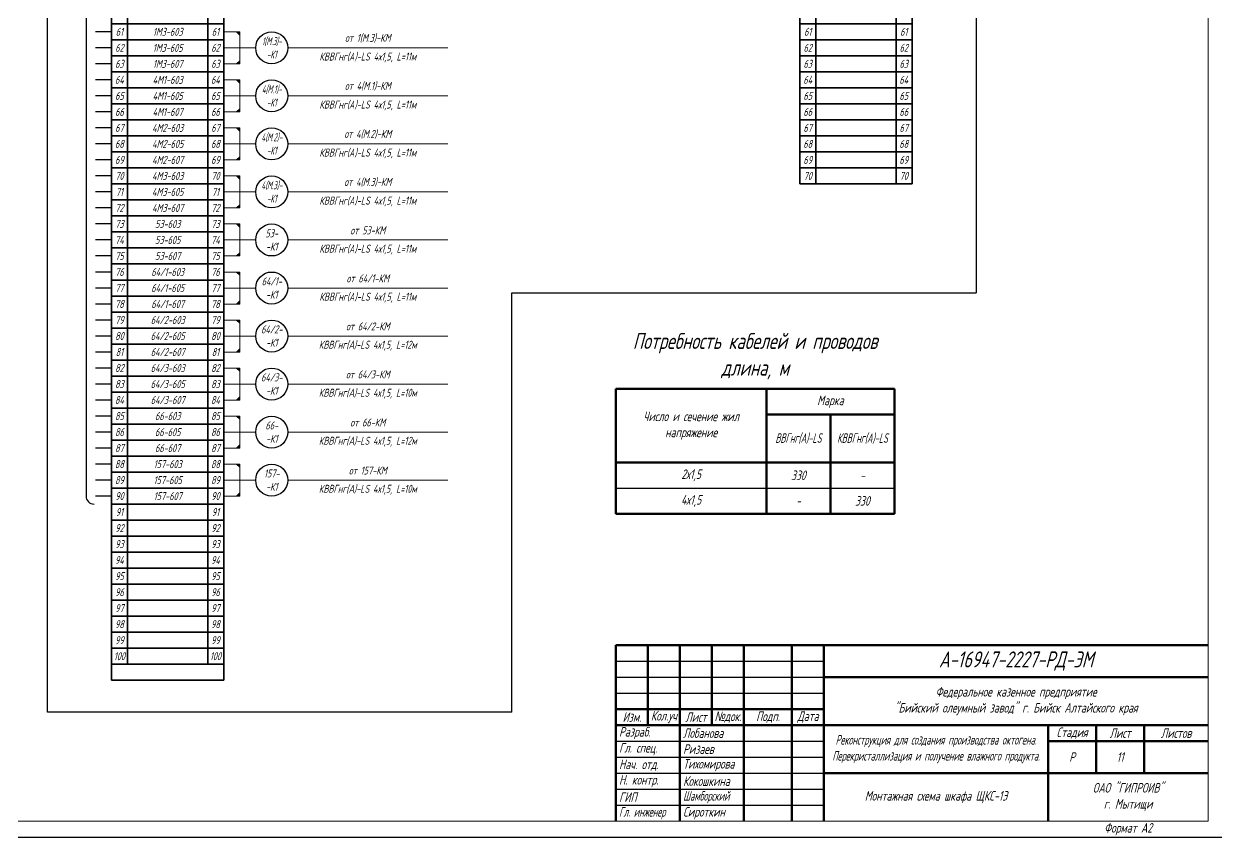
# Model space of a CAD drawing. Header units: millimetres. Extents: x -14296 to 10264, y -13087 to -5602.
# Drawn here: x -4358.6 to -3986.2, y -13086.7 to -12832.7 of the extents above; entities that cross this region are included whole.
import ezdxf

# ---------------------------------------------------------------- set-up
doc = ezdxf.new("R2010")
doc.units = ezdxf.units.MM
doc.linetypes.add('gost5', pattern=[7, 5, -2, 0])
for name, color, linetype, lineweight in [('КаБель контрольный (Вновь)', 142, 'gost5', 15), ('КаБель контрольный (Сущ)', 142, 'gost5', 25), ('Линия выноска', 137, 'Continuous', 25), ('Рамка толстая', 7, 'Continuous', 15), ('Рамка тонкая', 5, 'Continuous', 25), ('ТаБлица', 253, 'Continuous', 15), ('Текст', 7, 'Continuous', 20), ('Штампы', 252, 'Continuous', 25), ('Элемент эл. схем', 7, 'Continuous', 35)]:
    doc.layers.add(name, color=color, linetype=linetype, lineweight=lineweight)
doc.styles.add('Simplex', font='simplex.shx', dxfattribs={"width": 0.7, "oblique": 15})

# ---------------------------------------------------------------- blocks, each defined once
blk = doc.blocks.new('A$C54FF5821')
at = {"layer": 'Рамка толстая'}
for p, q in [((415, 5), (415, 589)), ((20, 5), (415, 5))]:
    blk.add_line(p, q, dxfattribs=at)
at = {"layer": 'Рамка тонкая'}
blk.add_line((0, 0), (420, 0), dxfattribs=at)
blk = doc.blocks.new('A$C581E5E11')
at = {"layer": 'Элемент эл. схем'}
for p, q in [((0, 5), (0, 0)), ((5, 5), (0, 5)), ((5, 0), (5, 5)), ((5, 5), (30, 5)), ((30, 5), (30, 0)), ((30, 5), (35, 5)), ((35, 5), (35, 0)), ((0, 0), (5, 0)), ((30, 0), (5, 0)), ((35, 0), (30, 0))]:
    blk.add_line(p, q, dxfattribs=at)

msp = doc.modelspace()

# ---------------------------------------------------------------- hatches: boundary and pattern name
at = {"layer": 'КаБель контрольный (Вновь)', "linetype": 'ByBlock'}
for points in [[(-4291.21622, -12835.24064), (-4292.21622, -12835.24064), (-4291.21622, -12836.24064)], [(-4291.21622, -12845.24064), (-4292.21622, -12845.24064), (-4291.21622, -12844.24064)], [(-4291.21622, -12850.24064), (-4292.21622, -12850.24064), (-4291.21622, -12851.24064)], [(-4291.21622, -12860.24064), (-4292.21622, -12860.24064), (-4291.21622, -12859.24064)], [(-4291.21622, -12865.24064), (-4292.21622, -12865.24064), (-4291.21622, -12866.24064)], [(-4291.21622, -12875.24064), (-4292.21622, -12875.24064), (-4291.21622, -12874.24064)], [(-4291.21622, -12880.24064), (-4292.21622, -12880.24064), (-4291.21622, -12881.24064)], [(-4291.21622, -12890.24064), (-4292.21622, -12890.24064), (-4291.21622, -12889.24064)], [(-4291.21622, -12895.24064), (-4292.21622, -12895.24064), (-4291.21622, -12896.24064)], [(-4291.21622, -12905.24064), (-4292.21622, -12905.24064), (-4291.21622, -12904.24064)], [(-4291.21622, -12910.24064), (-4292.21622, -12910.24064), (-4291.21622, -12911.24064)], [(-4291.21622, -12920.24064), (-4292.21622, -12920.24064), (-4291.21622, -12919.24064)], [(-4291.21622, -12925.24064), (-4292.21622, -12925.24064), (-4291.21622, -12926.24064)], [(-4291.21622, -12935.24064), (-4292.21622, -12935.24064), (-4291.21622, -12934.24064)], [(-4291.21622, -12940.24064), (-4292.21622, -12940.24064), (-4291.21622, -12941.24064)], [(-4291.21622, -12950.24064), (-4292.21622, -12950.24064), (-4291.21622, -12949.24064)], [(-4291.21622, -12955.24064), (-4292.21622, -12955.24064), (-4291.21622, -12956.24064)], [(-4291.21622, -12965.24064), (-4292.21622, -12965.24064), (-4291.21622, -12964.24064)], [(-4291.21622, -12970.24064), (-4292.21622, -12970.24064), (-4291.21622, -12971.24064)], [(-4291.21622, -12980.24064), (-4292.21622, -12980.24064), (-4291.21622, -12979.24064)]]:
    msp.add_hatch(color=256, dxfattribs=at).paths.add_polyline_path(points)

# ---------------------------------------------------------------- linework, layer by layer
for p, q in [((-4291.21622, -12835.24064), (-4296.21622, -12835.24064)), ((-4292.21622, -12835.24064), (-4291.21622, -12836.24064)), ((-4291.21622, -12845.24064), (-4291.21622, -12835.24064)), ((-4296.21622, -12840.24064), (-4291.21622, -12840.24064)), ((-4286.21622, -12840.24064), (-4291.21622, -12840.24064)), ((-4226.21622, -12840.24064), (-4276.21622, -12840.24064)), ((-4292.21622, -12845.24064), (-4291.21622, -12844.24064)), ((-4296.21622, -12845.24064), (-4291.21622, -12845.24064)), ((-4291.21622, -12850.24064), (-4296.21622, -12850.24064)), ((-4292.21622, -12850.24064), (-4291.21622, -12851.24064)), ((-4291.21622, -12860.24064), (-4291.21622, -12850.24064)), ((-4296.21622, -12855.24064), (-4291.21622, -12855.24064)), ((-4286.21622, -12855.24064), (-4291.21622, -12855.24064)), ((-4226.21622, -12855.24064), (-4276.21622, -12855.24064)), ((-4292.21622, -12860.24064), (-4291.21622, -12859.24064)), ((-4296.21622, -12860.24064), (-4291.21622, -12860.24064)), ((-4291.21622, -12865.24064), (-4296.21622, -12865.24064)), ((-4292.21622, -12865.24064), (-4291.21622, -12866.24064)), ((-4291.21622, -12875.24064), (-4291.21622, -12865.24064)), ((-4296.21622, -12870.24064), (-4291.21622, -12870.24064)), ((-4286.21622, -12870.24064), (-4291.21622, -12870.24064)), ((-4226.21622, -12870.24064), (-4276.21622, -12870.24064)), ((-4292.21622, -12875.24064), (-4291.21622, -12874.24064)), ((-4296.21622, -12875.24064), (-4291.21622, -12875.24064)), ((-4291.21622, -12880.24064), (-4296.21622, -12880.24064)), ((-4292.21622, -12880.24064), (-4291.21622, -12881.24064)), ((-4291.21622, -12890.24064), (-4291.21622, -12880.24064)), ((-4296.21622, -12885.24064), (-4291.21622, -12885.24064)), ((-4286.21622, -12885.24064), (-4291.21622, -12885.24064)), ((-4226.21622, -12885.24064), (-4276.21622, -12885.24064)), ((-4292.21622, -12890.24064), (-4291.21622, -12889.24064)), ((-4296.21622, -12890.24064), (-4291.21622, -12890.24064)), ((-4291.21622, -12895.24064), (-4296.21622, -12895.24064)), ((-4292.21622, -12895.24064), (-4291.21622, -12896.24064)), ((-4291.21622, -12905.24064), (-4291.21622, -12895.24064)), ((-4296.21622, -12900.24064), (-4291.21622, -12900.24064)), ((-4286.21622, -12900.24064), (-4291.21622, -12900.24064)), ((-4226.21622, -12900.24064), (-4276.21622, -12900.24064)), ((-4292.21622, -12905.24064), (-4291.21622, -12904.24064)), ((-4296.21622, -12905.24064), (-4291.21622, -12905.24064)), ((-4291.21622, -12910.24064), (-4296.21622, -12910.24064)), ((-4292.21622, -12910.24064), (-4291.21622, -12911.24064)), ((-4291.21622, -12920.24064), (-4291.21622, -12910.24064)), ((-4296.21622, -12915.24064), (-4291.21622, -12915.24064)), ((-4286.21622, -12915.24064), (-4291.21622, -12915.24064)), ((-4226.21622, -12915.24064), (-4276.21622, -12915.24064)), ((-4292.21622, -12920.24064), (-4291.21622, -12919.24064)), ((-4296.21622, -12920.24064), (-4291.21622, -12920.24064)), ((-4291.21622, -12925.24064), (-4296.21622, -12925.24064)), ((-4292.21622, -12925.24064), (-4291.21622, -12926.24064)), ((-4291.21622, -12935.24064), (-4291.21622, -12925.24064)), ((-4296.21622, -12930.24064), (-4291.21622, -12930.24064)), ((-4286.21622, -12930.24064), (-4291.21622, -12930.24064)), ((-4226.21622, -12930.24064), (-4276.21622, -12930.24064)), ((-4292.21622, -12935.24064), (-4291.21622, -12934.24064)), ((-4296.21622, -12935.24064), (-4291.21622, -12935.24064)), ((-4291.21622, -12940.24064), (-4296.21622, -12940.24064)), ((-4292.21622, -12940.24064), (-4291.21622, -12941.24064)), ((-4291.21622, -12950.24064), (-4291.21622, -12940.24064)), ((-4296.21622, -12945.24064), (-4291.21622, -12945.24064)), ((-4286.21622, -12945.24064), (-4291.21622, -12945.24064)), ((-4226.21622, -12945.24064), (-4276.21622, -12945.24064)), ((-4296.21622, -12950.24064), (-4291.21622, -12950.24064)), ((-4292.21622, -12950.24064), (-4291.21622, -12949.24064)), ((-4291.21622, -12955.24064), (-4296.21622, -12955.24064)), ((-4292.21622, -12955.24064), (-4291.21622, -12956.24064)), ((-4291.21622, -12965.24064), (-4291.21622, -12955.24064)), ((-4296.21622, -12960.24064), (-4291.21622, -12960.24064)), ((-4286.21622, -12960.24064), (-4291.21622, -12960.24064)), ((-4226.21622, -12960.24064), (-4276.21622, -12960.24064)), ((-4296.21622, -12965.24064), (-4291.21622, -12965.24064)), ((-4292.21622, -12965.24064), (-4291.21622, -12964.24064)), ((-4291.21622, -12970.24064), (-4296.21622, -12970.24064)), ((-4292.21622, -12970.24064), (-4291.21622, -12971.24064)), ((-4291.21622, -12980.24064), (-4291.21622, -12970.24064)), ((-4296.21622, -12975.24064), (-4291.21622, -12975.24064)), ((-4286.21622, -12975.24064), (-4291.21622, -12975.24064)), ((-4226.21622, -12975.24064), (-4276.21622, -12975.24064)), ((-4296.21622, -12980.24064), (-4291.21622, -12980.24064)), ((-4292.21622, -12980.24064), (-4291.21622, -12979.24064))]:
    msp.add_line(p, q, dxfattribs=at)
at = {"layer": 'КаБель контрольный (Сущ)', "color": 6, "linetype": 'ByBlock'}
for p, q in [((-4331.21622, -12835.24064), (-4336.21622, -12835.24064)), ((-4331.21622, -12840.24064), (-4336.21622, -12840.24064)), ((-4331.21622, -12845.24064), (-4336.21622, -12845.24064)), ((-4331.21622, -12850.24064), (-4336.21622, -12850.24064)), ((-4331.21622, -12855.24064), (-4336.21622, -12855.24064)), ((-4331.21622, -12860.24064), (-4336.21622, -12860.24064)), ((-4331.21622, -12865.24064), (-4336.21622, -12865.24064)), ((-4331.21622, -12870.24064), (-4336.21622, -12870.24064)), ((-4331.21622, -12875.24064), (-4336.21622, -12875.24064)), ((-4331.21622, -12880.24064), (-4336.21622, -12880.24064)), ((-4331.21622, -12885.24064), (-4336.21622, -12885.24064)), ((-4331.21622, -12890.24064), (-4336.21622, -12890.24064)), ((-4331.21622, -12895.24064), (-4336.21622, -12895.24064)), ((-4331.21622, -12900.24064), (-4336.21622, -12900.24064)), ((-4331.21622, -12905.24064), (-4336.21622, -12905.24064)), ((-4331.21622, -12910.24064), (-4336.21622, -12910.24064)), ((-4331.21622, -12915.24064), (-4336.21622, -12915.24064)), ((-4331.21622, -12920.24064), (-4336.21622, -12920.24064)), ((-4331.21622, -12925.24064), (-4336.21622, -12925.24064)), ((-4331.21622, -12930.24064), (-4336.21622, -12930.24064)), ((-4331.21622, -12935.24064), (-4336.21622, -12935.24064)), ((-4331.21622, -12940.24064), (-4336.21622, -12940.24064)), ((-4331.21622, -12945.24064), (-4336.21622, -12945.24064)), ((-4331.21622, -12950.24064), (-4336.21622, -12950.24064)), ((-4331.21622, -12955.24064), (-4336.21622, -12955.24064)), ((-4331.21622, -12960.24064), (-4336.21622, -12960.24064)), ((-4331.21622, -12965.24064), (-4336.21622, -12965.24064)), ((-4331.21622, -12970.24064), (-4336.21622, -12970.24064)), ((-4331.21622, -12975.24064), (-4336.21622, -12975.24064)), ((-4331.21622, -12980.24064), (-4336.21622, -12980.24064))]:
    msp.add_line(p, q, dxfattribs=at)
at = {"layer": 'Линия выноска'}
for p, q in [((-4351.21622, -13047.74064), (-4351.21622, -12517.74064)), ((-4061.21622, -12517.74064), (-4061.21622, -12916.74064)), ((-4206.21622, -13047.74064), (-4206.21622, -12916.74064)), ((-4206.21622, -12916.74064), (-4061.21622, -12916.74064)), ((-4206.21622, -13047.74064), (-4351.21622, -13047.74064))]:
    msp.add_line(p, q, dxfattribs=at)
at = {"layer": 'Рамка тонкая'}
for p, q in [((-4339.21622, -12760.24064), (-4339.21622, -12980.24064)), ((-4173.71622, -12977.74064), (-4086.71622, -12977.74064))]:
    msp.add_line(p, q, dxfattribs=at)
for centre in [(-4281.21622, -12840.24064), (-4281.21622, -12855.24064), (-4281.21622, -12870.24064), (-4281.21622, -12885.24064), (-4281.21622, -12900.24064), (-4281.21622, -12915.24064), (-4281.21622, -12930.24064), (-4281.21622, -12945.24064), (-4281.21622, -12960.24064), (-4281.21622, -12975.24064)]:
    msp.add_circle(centre, 5, dxfattribs=at)
msp.add_arc((-4336.71622, -12980.24064), 2.5, 180, 270, dxfattribs=at)
at = {"layer": 'ТаБлица', "lineweight": 60}
for p, q in [((-4173.71622, -12946.74064), (-4173.71622, -12985.74064)), ((-4173.71622, -12946.74064), (-4086.71622, -12946.74064)), ((-4126.71622, -12946.74064), (-4126.71622, -12985.74064)), ((-4086.71622, -12946.74064), (-4086.71622, -12985.74064)), ((-4126.71622, -12954.74064), (-4086.71622, -12954.74064)), ((-4106.71622, -12954.74064), (-4106.71622, -12985.74064)), ((-4173.71622, -12969.74064), (-4086.71622, -12969.74064)), ((-4173.71622, -12985.74064), (-4086.71622, -12985.74064))]:
    msp.add_line(p, q, dxfattribs=at)
at = {"layer": 'Штампы', "lineweight": 60}
for p, q in [((-4173.71622, -13026.74064), (-3988.71622, -13026.74064)), ((-4173.71622, -13026.74064), (-4173.71622, -13081.74064)), ((-4163.71622, -13026.74064), (-4163.71622, -13051.74064)), ((-4153.71622, -13026.74064), (-4153.71622, -13081.74064)), ((-4143.71622, -13026.74064), (-4143.71622, -13051.74064)), ((-4133.71622, -13026.74064), (-4133.71622, -13081.74064)), ((-4118.71622, -13026.74064), (-4118.71622, -13081.74064)), ((-4108.71622, -13026.74064), (-4108.71622, -13081.74064)), ((-4108.71622, -13036.74064), (-3988.71622, -13036.74064)), ((-4173.71622, -13046.74064), (-4108.71622, -13046.74064)), ((-4173.71622, -13051.74064), (-3988.71622, -13051.74064)), ((-4038.71622, -13051.74064), (-4038.71622, -13081.74064)), ((-4023.71622, -13051.74064), (-4023.71622, -13066.74064)), ((-4008.71622, -13051.74064), (-4008.71622, -13066.74064)), ((-4038.71622, -13056.74064), (-3988.71622, -13056.74064)), ((-4108.71622, -13066.74064), (-3988.71622, -13066.74064))]:
    msp.add_line(p, q, dxfattribs=at)
at = {"layer": 'Штампы', "color": 5}
for p, q in [((-4173.71622, -13031.74064), (-4108.71622, -13031.74064)), ((-4173.71622, -13036.74064), (-4108.71622, -13036.74064)), ((-4173.71622, -13041.74064), (-4108.71622, -13041.74064)), ((-4173.71622, -13056.74064), (-4108.71622, -13056.74064)), ((-4173.71622, -13061.74064), (-4108.71622, -13061.74064)), ((-4173.71622, -13066.74064), (-4108.71622, -13066.74064)), ((-4173.71622, -13071.74064), (-4108.71622, -13071.74064)), ((-4173.71622, -13076.74064), (-4108.71622, -13076.74064))]:
    msp.add_line(p, q, dxfattribs=at)
at = {"layer": 'Элемент эл. схем'}
for p, q in [((-4331.21622, -12932.74064), (-4326.21622, -12932.74064)), ((-4301.21622, -12932.74064), (-4326.21622, -12932.74064)), ((-4296.21622, -12932.74064), (-4301.21622, -12932.74064)), ((-4301.21622, -12932.74064), (-4296.21622, -12932.74064)), ((-4331.21622, -13032.74064), (-4331.21622, -13037.74064)), ((-4296.21622, -13032.74064), (-4296.21622, -13037.74064)), ((-4331.21622, -13037.74064), (-4326.21622, -13037.74064)), ((-4301.21622, -13037.74064), (-4326.21622, -13037.74064)), ((-4296.21622, -13037.74064), (-4301.21622, -13037.74064))]:
    msp.add_line(p, q, dxfattribs=at)

# ---------------------------------------------------------------- block references
msp.add_blockref('A$C54FF5821', (-4403.71622, -13086.74065))
for p in [(-4331.21622, -12832.74063), (-4116.21622, -12832.74063), (-4331.21622, -12837.74063), (-4116.21622, -12837.74063), (-4331.21622, -12842.74063), (-4116.21622, -12842.74063), (-4331.21622, -12847.74063), (-4116.21622, -12847.74063), (-4331.21622, -12852.74063), (-4116.21622, -12852.74063), (-4331.21622, -12857.74063), (-4116.21622, -12857.74063), (-4331.21622, -12862.74063), (-4116.21622, -12862.74063), (-4331.21622, -12867.74063), (-4116.21622, -12867.74063), (-4331.21622, -12872.74063), (-4116.21622, -12872.74063), (-4331.21622, -12877.74063), (-4116.21622, -12877.74063), (-4331.21622, -12882.74063), (-4116.21622, -12882.74063), (-4331.21622, -12887.74063), (-4331.21622, -12892.74063), (-4331.21622, -12897.74063), (-4331.21622, -12902.74063), (-4331.21622, -12907.74063), (-4331.21622, -12912.74063), (-4331.21622, -12917.74063), (-4331.21622, -12922.74063), (-4331.21622, -12927.74063), (-4331.21622, -12932.74063), (-4331.21622, -12937.74063), (-4331.21622, -12942.74063), (-4331.21622, -12947.74063), (-4331.21622, -12952.74063), (-4331.21622, -12957.74063), (-4331.21622, -12962.74063), (-4331.21622, -12967.74063), (-4331.21622, -12972.74063), (-4331.21622, -12977.74063), (-4331.21622, -12982.74063), (-4331.21622, -12987.74063), (-4331.21622, -12992.74063), (-4331.21622, -12997.74063), (-4331.21622, -13002.74063), (-4331.21622, -13007.74063), (-4331.21622, -13012.74063), (-4331.21622, -13017.74063), (-4331.21622, -13022.74063), (-4331.21622, -13027.74063), (-4331.21622, -13032.74063)]:
    msp.add_blockref('A$C581E5E11', p, dxfattribs=at)

# ---------------------------------------------------------------- texts
at = {"layer": 'Текст', "char_height": 2.5, "attachment_point": 5, "style": 'Simplex'}
for s, insert in [('61', (-4328.80121, -12835.22364)), ('61', (-4298.80121, -12835.22364)), ('61', (-4113.80121, -12835.22364)), ('61', (-4083.80121, -12835.22364)), ('62', (-4328.80121, -12840.22364)), ('62', (-4298.80121, -12840.22364)), ('62', (-4113.80121, -12840.22364)), ('62', (-4083.80121, -12840.22364)), ('63', (-4328.80121, -12845.22364)), ('63', (-4298.80121, -12845.22364)), ('63', (-4113.80121, -12845.22364)), ('63', (-4083.80121, -12845.22364)), ('64', (-4328.80121, -12850.22364)), ('64', (-4298.80121, -12850.22364)), ('64', (-4113.80121, -12850.22364)), ('64', (-4083.80121, -12850.22364)), ('65', (-4328.80121, -12855.22364)), ('65', (-4298.80121, -12855.22364)), ('65', (-4113.80121, -12855.22364)), ('65', (-4083.80121, -12855.22364)), ('66', (-4328.80121, -12860.22364)), ('66', (-4298.80121, -12860.22364)), ('66', (-4113.80121, -12860.22364)), ('66', (-4083.80121, -12860.22364)), ('67', (-4328.80121, -12865.22364)), ('67', (-4298.80121, -12865.22364)), ('67', (-4113.80121, -12865.22364)), ('67', (-4083.80121, -12865.22364)), ('68', (-4328.80121, -12870.22364)), ('68', (-4298.80121, -12870.22364)), ('68', (-4113.80121, -12870.22364)), ('68', (-4083.80121, -12870.22364)), ('69', (-4328.80121, -12875.22364)), ('69', (-4298.80121, -12875.22364)), ('69', (-4113.80121, -12875.22364)), ('69', (-4083.80121, -12875.22364)), ('70', (-4328.80121, -12880.22364)), ('70', (-4298.80121, -12880.22364)), ('70', (-4113.80121, -12880.22364)), ('70', (-4083.80121, -12880.22364)), ('71', (-4328.80121, -12885.22364)), ('71', (-4298.80121, -12885.22364)), ('72', (-4328.80121, -12890.22364)), ('72', (-4298.80121, -12890.22364)), ('73', (-4328.80121, -12895.22364)), ('73', (-4298.80121, -12895.22364)), ('74', (-4328.80121, -12900.22364)), ('74', (-4298.80121, -12900.22364)), ('75', (-4328.80121, -12905.22364)), ('75', (-4298.80121, -12905.22364)), ('76', (-4328.80121, -12910.22364)), ('76', (-4298.80121, -12910.22364)), ('77', (-4328.80121, -12915.22364)), ('77', (-4298.80121, -12915.22364)), ('78', (-4328.80121, -12920.22364)), ('78', (-4298.80121, -12920.22364)), ('79', (-4328.80121, -12925.22364)), ('79', (-4298.80121, -12925.22364)), ('80', (-4328.80121, -12930.22364)), ('80', (-4298.80121, -12930.22364)), ('81', (-4328.80121, -12935.22364)), ('81', (-4298.80121, -12935.22364)), ('82', (-4328.80121, -12940.22364)), ('82', (-4298.80121, -12940.22364)), ('83', (-4328.80121, -12945.22364)), ('83', (-4298.80121, -12945.22364)), ('84', (-4328.80121, -12950.22364)), ('84', (-4298.80121, -12950.22364)), ('85', (-4328.80121, -12955.22364)), ('85', (-4298.80121, -12955.22364)), ('86', (-4328.80121, -12960.22364)), ('86', (-4298.80121, -12960.22364)), ('87', (-4328.80121, -12965.22364)), ('87', (-4298.80121, -12965.22364)), ('88', (-4328.80121, -12970.22364)), ('88', (-4298.80121, -12970.22364)), ('89', (-4328.80121, -12975.22364)), ('89', (-4298.80121, -12975.22364)), ('90', (-4328.80121, -12980.22364)), ('90', (-4298.80121, -12980.22364)), ('91', (-4328.80121, -12985.22364)), ('91', (-4298.80121, -12985.22364)), ('92', (-4328.80121, -12990.22364)), ('92', (-4298.80121, -12990.22364)), ('93', (-4328.80121, -12995.22364)), ('93', (-4298.80121, -12995.22364)), ('94', (-4328.80121, -13000.22364)), ('94', (-4298.80121, -13000.22364)), ('95', (-4328.80121, -13005.22364)), ('95', (-4298.80121, -13005.22364)), ('96', (-4328.80121, -13010.22364)), ('96', (-4298.80121, -13010.22364)), ('97', (-4328.80121, -13015.22364)), ('97', (-4298.80121, -13015.22364)), ('98', (-4328.80121, -13020.22364)), ('98', (-4298.80121, -13020.22364)), ('99', (-4328.80121, -13025.22364)), ('99', (-4298.80121, -13025.22364)), ('100', (-4328.80121, -13030.22364)), ('100', (-4298.80121, -13030.22364))]:
    msp.add_mtext_dynamic_manual_height_columns(s, width=3.5, gutter_width=12.5, heights=[0], dxfattribs=dict(at, insert=insert))
at = {"layer": 'Текст', "style": 'Simplex'}
for s, insert, char_height, width, attachment_point in [('1М3-603', (-4313.71622, -12835.24064), 2.5, 25, 5), ('{\\W0.5;1(М.3)-\\P-К1}', (-4281.21622, -12840.24064), 2.5, 17, 5), ('от 1(М.3)-КМ', (-4251.21622, -12837.24064), 2.5, 30.4242349, 5), ('1М3-605', (-4313.71622, -12840.24064), 2.5, 25, 5), ('1М3-607', (-4313.71622, -12845.24064), 2.5, 25, 5), ('КВВГнг(А)-LS 4х1,5, L=11м', (-4251.21622, -12843.24064), 2.5, 52.5468781, 5), ('4М1-603', (-4313.71622, -12850.24064), 2.5, 25, 5), ('{\\W0.5;4(М.1)-\\P-К1}', (-4281.21622, -12855.24064), 2.5, 17, 5), ('от 4(М.1)-КМ', (-4251.21622, -12852.24064), 2.5, 30.4242349, 5), ('4М1-605', (-4313.71622, -12855.24064), 2.5, 25, 5), ('4М1-607', (-4313.71622, -12860.24064), 2.5, 25, 5), ('КВВГнг(А)-LS 4х1,5, L=11м', (-4251.21622, -12858.24064), 2.5, 52.5468781, 5), ('4М2-603', (-4313.71622, -12865.24064), 2.5, 25, 5), ('{\\W0.5;4(М.2)-\\P-К1}', (-4281.21622, -12870.24064), 2.5, 17, 5), ('от 4(М.2)-КМ', (-4251.21622, -12867.24064), 2.5, 30.4242349, 5), ('4М2-605', (-4313.71622, -12870.24064), 2.5, 25, 5), ('4М2-607', (-4313.71622, -12875.24064), 2.5, 25, 5), ('КВВГнг(А)-LS 4х1,5, L=11м', (-4251.21622, -12873.24064), 2.5, 52.5468781, 5), ('4М3-603', (-4313.71622, -12880.24064), 2.5, 25, 5), ('{\\W0.5;4(М.3)-\\P-К1}', (-4281.21622, -12885.24064), 2.5, 17, 5), ('от 4(М.3)-КМ', (-4251.21622, -12882.24064), 2.5, 30.4242349, 5), ('4М3-605', (-4313.71622, -12885.24064), 2.5, 25, 5), ('4М3-607', (-4313.71622, -12890.24064), 2.5, 25, 5), ('КВВГнг(А)-LS 4х1,5, L=11м', (-4251.21622, -12888.24064), 2.5, 52.5468781, 5), ('53-603', (-4313.71622, -12895.24064), 2.5, 25, 5), ('53-\\P-К1', (-4281.21622, -12900.24064), 2.5, 17, 5), ('от 53-КМ', (-4251.21622, -12897.24064), 2.5, 30.4242349, 5), ('53-605', (-4313.71622, -12900.24064), 2.5, 25, 5), ('53-607', (-4313.71622, -12905.24064), 2.5, 25, 5), ('КВВГнг(А)-LS 4х1,5, L=11м', (-4251.21622, -12903.24064), 2.5, 52.5468781, 5), ('64/1-603', (-4313.71622, -12910.24064), 2.5, 25, 5), ('64/1-\\P-К1', (-4281.21622, -12915.24064), 2.5, 17, 5), ('от 64/1-КМ', (-4251.21622, -12912.24064), 2.5, 30.4242349, 5), ('64/1-605', (-4313.71622, -12915.24064), 2.5, 25, 5), ('64/1-607', (-4313.71622, -12920.24064), 2.5, 25, 5), ('КВВГнг(А)-LS 4х1,5, L=11м', (-4251.21622, -12918.24064), 2.5, 52.5468781, 5), ('64/2-603', (-4313.71622, -12925.24064), 2.5, 25, 5), ('от 64/2-КМ', (-4251.21622, -12927.24064), 2.5, 30.4242349, 5), ('64/2-605', (-4313.71622, -12930.24064), 2.5, 25, 5), ('64/2-\\P-К1', (-4281.21622, -12930.24064), 2.5, 17, 5), ('64/2-607', (-4313.71622, -12935.24064), 2.5, 25, 5), ('КВВГнг(А)-LS 4х1,5, L=12м', (-4251.21622, -12933.24064), 2.5, 52.5468781, 5), ('64/3-603', (-4313.71622, -12940.24064), 2.5, 25, 5), ('от 64/3-КМ', (-4251.21622, -12942.24064), 2.5, 30.4242349, 5), ('64/3-605', (-4313.71622, -12945.24064), 2.5, 25, 5), ('64/3-\\P-К1', (-4281.21622, -12945.24064), 2.5, 17, 5), ('64/3-607', (-4313.71622, -12950.24064), 2.5, 25, 5), ('КВВГнг(А)-LS 4х1,5, L=10м', (-4251.21622, -12948.24064), 2.5, 52.5468781, 5), ('Марка', (-4106.71622, -12950.74064), 3, 40, 5), ('66-603', (-4313.71622, -12955.24064), 2.5, 25, 5), ('от 66-КМ', (-4251.21622, -12957.24064), 2.5, 30.4242349, 5), ('Число и сечение жил\\Pнапряжение', (-4150.21622, -12958.24064), 3, 47, 5), ('66-605', (-4313.71622, -12960.24064), 2.5, 25, 5), ('66-\\P-К1', (-4281.21622, -12960.24064), 2.5, 17, 5), ('{\\W0.6;ВВГнг(А)-LS}', (-4116.71622, -12962.24064), 3, 20, 5), ('{\\W0.6;КВВГнг(А)-LS}', (-4096.71622, -12962.24064), 3, 20, 5), ('66-607', (-4313.71622, -12965.24064), 2.5, 25, 5), ('КВВГнг(А)-LS 4х1,5, L=12м', (-4251.21622, -12963.24064), 2.5, 52.5468781, 5), ('157-603', (-4313.71622, -12970.24064), 2.5, 25, 5), ('от 157-КМ', (-4251.21622, -12972.24064), 2.5, 30.4242349, 5), ('157-605', (-4313.71622, -12975.24064), 2.5, 25, 5), ('157-\\P-К1', (-4281.21622, -12975.24064), 2.5, 17, 5), ('2х1,5', (-4150.21622, -12973.74064), 3, 47, 5), ('330', (-4116.71622, -12973.74064), 3, 20, 5), ('-', (-4096.71622, -12973.74064), 3, 20, 5), ('КВВГнг(А)-LS 4х1,5, L=10м', (-4251.21622, -12978.24064), 2.5, 52.5468781, 5), ('157-607', (-4313.71622, -12980.24064), 2.5, 25, 5), ('4х1,5', (-4150.21622, -12981.74064), 3, 47, 5), ('-', (-4116.71622, -12981.74064), 3, 20, 5), ('330', (-4096.71622, -12981.74064), 3, 20, 5), ('Федеральное казенное предприятие\\P"Бийский олеумный завод" г. Бийск Алтайского края', (-4048.71622, -13044.24064), 3, 120, 5), ('Изм.', (-4168.71622, -13049.24064), 3, 10, 5), ('Кол.уч', (-4158.71622, -13049.24064), 3, 10, 5), ('Лист', (-4148.71622, -13049.24064), 3, 10, 5), ('{\\fArial|b0|i0|c204|p34;\\W0.7;№\\Fsimplex|c204;док.}', (-4138.71622, -13049.24064), 3, 10, 5), ('Подп.', (-4126.21622, -13049.24064), 3, 15, 5), ('{\\W0.7;Дата}', (-4113.71622, -13049.24064), 3, 10, 5), ('Разраб.', (-4172.71622, -13054.24064), 3, 18, 4), ('Лобанова', (-4152.71622, -13054.24064), 3, 18, 4), ('{\\W0.7;Стадия}', (-4031.21622, -13054.24064), 3, 15, 5), ('Лист', (-4016.21622, -13054.24064), 3, 15, 5), ('Листов', (-3998.71622, -13054.24064), 3, 20, 5), ('{\\W0.5;Реконструкция для создания производства октогена.\\PПерекристаллизация и получение влажного продукта.}', (-4073.71622, -13059.24064), 3, 70, 5), ('Гл. спец.', (-4172.71622, -13059.24064), 3, 18, 4), ('Ризаев', (-4152.71622, -13059.24064), 3, 18, 4), ('Р', (-4031.21622, -13061.74064), 3, 15, 5), ('11', (-4016.21622, -13061.74064), 3, 15, 5), ('Нач. отд.', (-4172.71622, -13064.24064), 3, 18, 4), ('Тихомирова', (-4152.71622, -13064.24064), 3, 18, 4), ('Н. контр.', (-4172.71622, -13069.24064), 3, 19, 4), ('Кокошкина', (-4152.71622, -13069.24064), 3, 18, 4), ('{\\C2;ОАО "ГИПРОИВ"\\Pг. Мытищи}', (-4013.71622, -13074.24064), 3, 50, 5), ('ГИП', (-4172.71622, -13074.24064), 3, 18, 4), ('{\\W0.6;Шамборский}', (-4152.71622, -13074.24064), 3, 18, 4), ('{\\C2;Монтажная схема шкафа ЩКС-1Э}', (-4073.71622, -13074.24064), 3, 70, 5), ('{\\W0.6;Гл. инженер}', (-4172.71622, -13079.24064), 3, 18, 4), ('Сироткин', (-4152.71622, -13079.24064), 3, 18, 4), ('Формат А2', (-4013.71622, -13084.24064), 3, 50, 5)]:
    msp.add_mtext(s, dxfattribs=dict(at, insert=insert, char_height=char_height, width=width, attachment_point=attachment_point))
at = {"layer": 'Текст', "lineweight": 35, "char_height": 5, "attachment_point": 5, "style": 'Simplex'}
for s, insert, width in [('Потребность кабелей и проводов\\Pдлина, м ', (-4130.21622, -12936.53024), 147), ('А-16947-2227-РД-ЭМ', (-4048.71622, -13031.74064), 120)]:
    msp.add_mtext(s, dxfattribs=dict(at, insert=insert, width=width))

doc.saveas('drawing.dxf')
